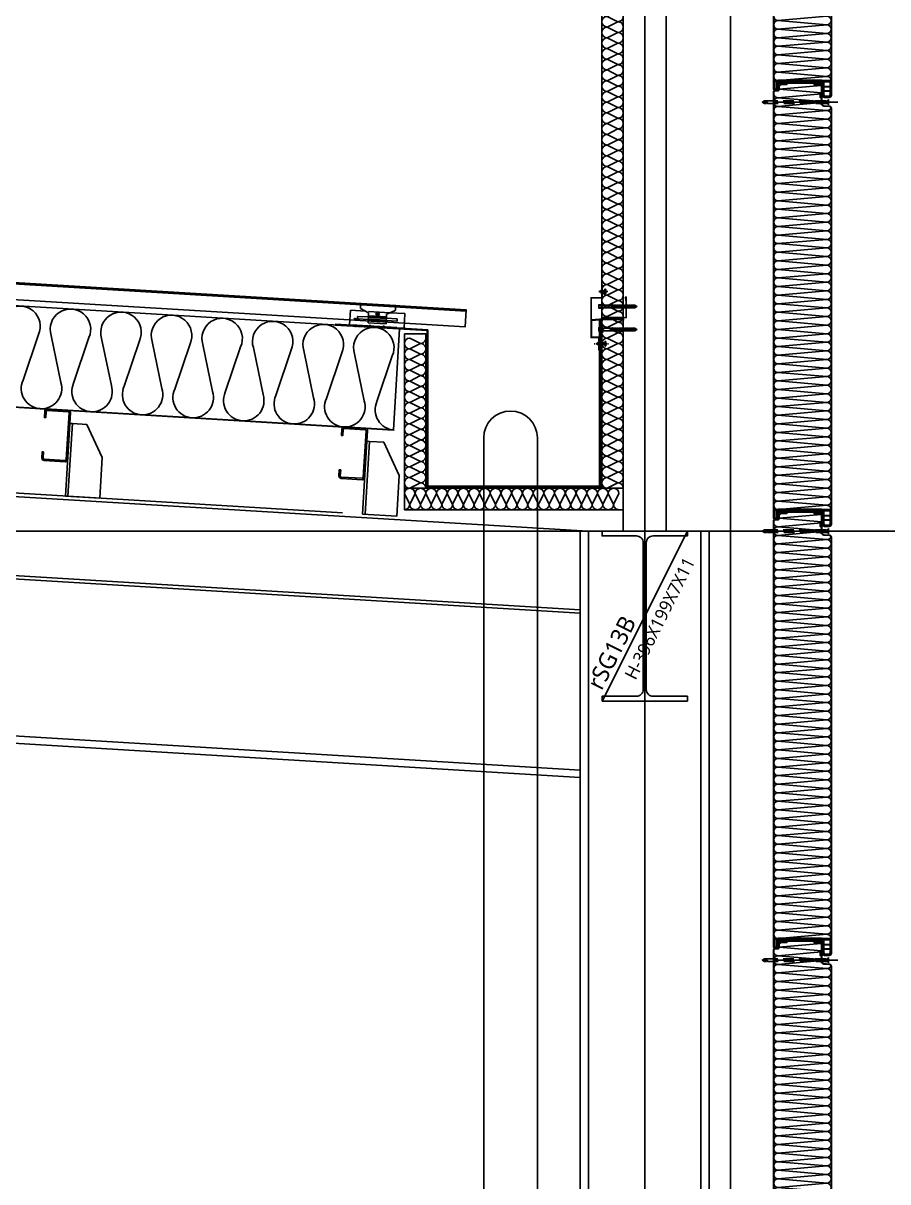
# Model space of a CAD drawing. Header units: millimetres. Extents: x 0 to 672800, y 0 to 118800.
# Drawn here: x 98052 to 100066, y 30927 to 33628 of the extents above; entities that cross this region are included whole.
import ezdxf
from ezdxf.enums import TextEntityAlignment as Align

# ---------------------------------------------------------------- set-up
doc = ezdxf.new("R2010")
doc.units = ezdxf.units.MM
doc.header["$LTSCALE"] = 200
doc.linetypes.add('CEN-GAUN', pattern=[32.2, 30, -1, 0.2, -1])
doc.linetypes.add('HIDDEN', pattern=[0.375, 0.25, -0.125])
doc.layers.get('DEFPOINTS').update_dxf_attribs({"color": 137})
for name, color, linetype in [('0-S-col', 4, 'Continuous'), ('01외벽패널', 3, 'Continuous'), ('01하지철물', 253, 'Continuous'), ('09GIRDER', 2, 'Continuous'), ('161', 161, 'Continuous'), ('A-ELE-9', 9, 'Continuous'), ('A-STL4', 4, 'Continuous'), ('BOLT', 8, 'Continuous'), ('CEN', 1, 'CEN-GAUN'), ('CON', 2, 'Continuous'), ('ELE', 7, 'Continuous'), ('ELE-6', 6, 'Continuous'), ('ELE-8', 8, 'Continuous'), ('HAT', 8, 'Continuous'), ('HAT-INS', 252, 'Continuous'), ('HAT-INS1', 252, 'Continuous'), ('Insul', 252, 'Continuous'), ('PANEL', 6, 'Continuous'), ('S-253', 252, 'Continuous'), ('STEEL-E', 6, 'Continuous'), ('SYP_BOLT', 9, 'Continuous'), ('SYP_FLASHING', 5, 'Continuous'), ('SYP_INSUL', 252, 'Continuous'), ('SYP_RIVET', 11, 'Continuous'), ('SYP_WINDOW', 4, 'Continuous'), ('WALL', 2, 'Continuous'), ('XR-SECTION$0$AA-WAXS-FRPR', 251, 'Continuous')]:
    doc.layers.add(name, color=color, linetype=linetype)
doc.styles.add('스타일1', font='malgun.ttf')

# ---------------------------------------------------------------- blocks, each defined once
blk = doc.blocks.new('DRAIN')
at = {"layer": 'ELE', "elevation": 0}
blk.add_lwpolyline([(1075, 300), (1075, 6517.5, 1), (950, 6517.5), (950, 300)], format="xyb", dxfattribs=at)
blk = doc.blocks.new('SCW-1')
at = {"layer": 'BOLT', "color": 8, "linetype": 'HIDDEN', "ltscale": 0.5}
for p, q in [((150, 3), (150, 9)), ((154.1, 12), (151.1, 9)), ((151.1, 9), (151.1, 3)), ((151.1, 3), (154.1, 0)), ((153.1, 5.4), (153.1, 6.6)), ((153.1, 6.6), (154.5, 6.6)), ((154.5, 5.4), (153.1, 5.4)), ((154.5, 12), (154.1, 12)), ((154.1, 0), (154.5, 0)), ((154.5, 6.6), (154.5, 12)), ((154.5, 0), (154.5, 5.4))]:
    blk.add_line(p, q, dxfattribs=at)
for points in [[(0, 6), (9, 7), (11, 9), (12, 7), (10, 3)], [(10, 3), (5, 3), (0, 6), (5, 9), (11, 9)], [(150, 3), (10, 3)], [(11, 9), (150, 9)]]:
    blk.add_lwpolyline(points, dxfattribs=at)
for centre, start, end in [((150.6, 9.2), 199.4712, 340.5288), ((150.6, 2.8), 19.4712, 160.5288)]:
    blk.add_arc(centre, 0.6, start, end, dxfattribs=at)
blk = doc.blocks.new('PANEL-135')
at = {"layer": '161'}
for p, q in [((150, 0), (0, 0)), ((150, -1000), (0, -1000))]:
    blk.add_line(p, q, dxfattribs=at)
at = {"layer": 'BOLT', "color": 8, "linetype": 'HIDDEN', "ltscale": 0.5}
for p, q in [((37.8, 20.4), (41.2, 17)), ((37.8, 19.3), (40.8, 16.3)), ((37.8, 8.7), (40.8, 11.7)), ((37.8, 7.6), (41.2, 11)), ((37.8, 6.4), (41.2, 3)), ((37.8, 5.3), (40.8, 2.3)), ((41.2, 17), (41.2, 11)), ((41.2, 3), (41.2, -3)), ((37.8, -5.3), (40.8, -2.3)), ((37.8, -6.1), (37.8, -6.1)), ((38.6, -5.6), (41.2, -3))]:
    blk.add_line(p, q, dxfattribs=at)
at = {"layer": 'HAT-INS1'}
for points in [[(37.8, 21.4), (137, 30)], [(137, 30.5), (39.6, 38.9)]]:
    blk.add_lwpolyline(points, dxfattribs=at)
for points in [[(147.4, 26.4, -0.625476), (139.5, 10.2), (37.8, 19.1)], [(37.8, 1.4), (139.5, 10.2, -1), (139.5, -9.8), (37.8, -0.9)], [(25.8, -19.8), (139.5, -9.8, -1), (139.5, -29.8), (25.8, -19.8), (25.8, -19.8, 1), (25.8, -39.8, 1)], [(16.1, -12.4, 0.338737), (25.8, -19.8)], [(25.8, -39.8), (139.5, -29.8, -1), (139.5, -49.8), (25.8, -39.8), (25.8, -39.8, 1), (25.8, -59.8, 1)], [(25.8, -59.8), (139.5, -49.8, -1), (139.5, -69.8), (25.8, -59.8), (25.8, -59.8, 1), (25.8, -79.8, 1)], [(25.8, -79.8), (139.5, -69.8, -1), (139.5, -89.8), (25.8, -79.8), (25.8, -79.8, 1), (25.8, -99.8, 1)], [(25.8, -99.8), (139.5, -89.8, -1), (139.5, -109.8), (25.8, -99.8), (25.8, -99.8, 1), (25.8, -119.8, 1)], [(25.8, -119.8), (139.5, -109.8, -1), (139.5, -129.8), (25.8, -119.8), (25.8, -119.8, 1), (25.8, -139.8, 1)], [(25.8, -139.8), (139.5, -129.8, -1), (139.5, -149.8), (25.8, -139.8), (25.8, -139.8, 1), (25.8, -159.8, 1)], [(25.8, -159.8), (139.5, -149.8, -1), (139.5, -169.8), (25.8, -159.8), (25.8, -159.8, 1), (25.8, -179.8, 1)], [(25.8, -179.8), (139.5, -169.8, -1), (139.5, -189.8), (25.8, -179.8), (25.8, -179.8, 1), (25.8, -199.8, 1)], [(25.8, -199.8), (139.5, -189.8, -1), (139.5, -209.8), (25.8, -199.8), (25.8, -199.8, 1), (25.8, -219.8, 1)], [(25.8, -219.8), (139.5, -209.8, -1), (139.5, -229.8), (25.8, -219.8), (25.8, -219.8, 1), (25.8, -239.8, 1)], [(25.8, -239.8), (139.5, -229.8, -1), (139.5, -249.8), (25.8, -239.8), (25.8, -239.8, 1), (25.8, -259.8, 1)], [(25.8, -259.8), (139.5, -249.8, -1), (139.5, -269.8), (25.8, -259.8), (25.8, -259.8, 1), (25.8, -279.8, 1)], [(25.8, -279.8), (139.5, -269.8, -1), (139.5, -289.8), (25.8, -279.8), (25.8, -279.8, 1), (25.8, -299.8, 1)], [(25.8, -299.8), (139.5, -289.8, -1), (139.5, -309.8), (25.8, -299.8), (25.8, -299.8, 1), (25.8, -319.8, 1)], [(25.8, -319.8), (139.5, -309.8, -1), (139.5, -329.8), (25.8, -319.8), (25.8, -319.8, 1), (25.8, -339.8, 1)], [(25.8, -339.8), (139.5, -329.8, -1), (139.5, -349.8), (25.8, -339.8), (25.8, -339.8, 1), (25.8, -359.8, 1)], [(25.8, -359.8), (139.5, -349.8, -1), (139.5, -369.8), (25.8, -359.8), (25.8, -359.8, 1), (25.8, -379.8, 1)], [(25.8, -379.8), (139.5, -369.8, -1), (139.5, -389.8), (25.8, -379.8), (25.8, -379.8, 1), (25.8, -399.8, 1)], [(25.8, -399.8), (139.5, -389.8, -1), (139.5, -409.8), (25.8, -399.8), (25.8, -399.8, 1), (25.8, -419.8, 1)], [(25.8, -419.8), (139.5, -409.8, -1), (139.5, -429.8), (25.8, -419.8), (25.8, -419.8, 1), (25.8, -439.8, 1)], [(25.8, -439.8), (139.5, -429.8, -1), (139.5, -449.8), (25.8, -439.8), (25.8, -439.8, 1), (25.8, -459.8, 1)], [(25.8, -459.8), (139.5, -449.8, -1), (139.5, -469.8), (25.8, -459.8), (25.8, -459.8, 1), (25.8, -479.8, 1)], [(25.8, -479.8), (139.5, -469.8, -1), (139.5, -489.8), (25.8, -479.8), (25.8, -479.8, 1), (25.8, -499.8, 1)], [(25.8, -499.8), (139.5, -489.8, -1), (139.5, -509.8), (25.8, -499.8), (25.8, -499.8, 1), (25.8, -519.8, 1)], [(25.8, -519.8), (139.5, -509.8, -1), (139.5, -529.8), (25.8, -519.8), (25.8, -519.8, 1), (25.8, -539.8, 1)], [(25.8, -539.8), (139.5, -529.8, -1), (139.5, -549.8), (25.8, -539.8), (25.8, -539.8, 1), (25.8, -559.8, 1)], [(25.8, -559.8), (139.5, -549.8, -1), (139.5, -569.8), (25.8, -559.8), (25.8, -559.8, 1), (25.8, -579.8, 1)], [(25.8, -579.8), (139.5, -569.8, -1), (139.5, -589.8), (25.8, -579.8), (25.8, -579.8, 1), (25.8, -599.8, 1)], [(25.8, -599.8), (139.5, -589.8, -1), (139.5, -609.8), (25.8, -599.8), (25.8, -599.8, 1), (25.8, -619.8, 1)], [(25.8, -619.8), (139.5, -609.8, -1), (139.5, -629.8), (25.8, -619.8), (25.8, -619.8, 1), (25.8, -639.8, 1)], [(25.8, -639.8), (139.5, -629.8, -1), (139.5, -649.8), (25.8, -639.8), (25.8, -639.8, 1), (25.8, -659.8, 1)], [(25.8, -659.8), (139.5, -649.8, -1), (139.5, -669.8), (25.8, -659.8), (25.8, -659.8, 1), (25.8, -679.8, 1)], [(25.8, -679.8), (139.5, -669.8, -1), (139.5, -689.8), (25.8, -679.8), (25.8, -679.8, 1), (25.8, -699.8, 1)], [(25.8, -699.8), (139.5, -689.8, -1), (139.5, -709.8), (25.8, -699.8), (25.8, -699.8, 1), (25.8, -719.8, 1)], [(25.8, -719.8), (139.5, -709.8, -1), (139.5, -729.8), (25.8, -719.8), (25.8, -719.8, 1), (25.8, -739.8, 1)], [(25.8, -739.8), (139.5, -729.8, -1), (139.5, -749.8), (25.8, -739.8), (25.8, -739.8, 1), (25.8, -759.8, 1)], [(25.8, -759.8), (139.5, -749.8, -1), (139.5, -769.8), (25.8, -759.8), (25.8, -759.8, 1), (25.8, -779.8, 1)], [(25.8, -779.8), (139.5, -769.8, -1), (139.5, -789.8), (25.8, -779.8), (25.8, -779.8, 1), (25.8, -799.8, 1)], [(25.8, -799.8), (139.5, -789.8, -1), (139.5, -809.8), (25.8, -799.8), (25.8, -799.8, 1), (25.8, -819.8, 1)], [(25.8, -819.8), (139.5, -809.8, -1), (139.5, -829.8), (25.8, -819.8), (25.8, -819.8, 1), (25.8, -839.8, 1)], [(25.8, -839.8), (139.5, -829.8, -1), (139.5, -849.8), (25.8, -839.8), (25.8, -839.8, 1), (25.8, -859.8, 1)], [(25.8, -859.8), (139.5, -849.8, -1), (139.5, -869.8), (25.8, -859.8), (25.8, -859.8, 1), (25.8, -879.8, 1)], [(25.8, -879.8), (139.5, -869.8, -1), (139.5, -889.8), (25.8, -879.8), (25.8, -879.8, 1), (25.8, -899.8, 1)], [(25.8, -899.8), (139.5, -889.8, -1), (139.5, -909.8), (25.8, -899.8), (25.8, -899.8, 1), (25.8, -919.8, 1)], [(25.8, -919.8), (139.5, -909.8, -1), (139.5, -929.8), (25.8, -919.8), (25.8, -919.8, 1), (25.8, -939.8, 1)], [(129.1, -948.8), (25.8, -939.8), (25.8, -939.8, 0.541794), (16.7, -953.8, 0.541794)], [(25.8, -939.8), (139.5, -929.8, -1), (139.5, -949.8), (138.9, -949.7)]]:
    blk.add_lwpolyline(points, format="xyb", dxfattribs=at)
at = {"layer": 'Insul', "color": 251}
for p, q in [((18.3, -964.5), (18.3, -973.7)), ((32.3, -964.5), (18.3, -964.5)), ((32.3, -964.5), (32.3, -973.7)), ((32.3, -973.7), (18.3, -973.7)), ((18.3, -974.7), (18.3, -983)), ((32.3, -974.7), (18.3, -974.7)), ((29, -986.4), (21.7, -986.4)), ((32.3, -974.7), (32.3, -983))]:
    blk.add_line(p, q, dxfattribs=at)
for points in [[(135.1, 38.5), (136, 38.5, 0.414214), (136.3, 38.8), (136.3, 39), (136.3, 39.5, 0.414214), (133.3, 42.5), (128.3, 43.2), (120.8, 43.2, -0.414214), (120.3, 43.7), (120.3, 44, -0.414214), (120.8, 44.5), (133.9, 44.5), (135.5, 44.1, 0.487928), (135.9, 44.4), (135.9, 44.5, 0.414214), (133.9, 46.5), (82.3, 46.5), (40.6, 46.5, 0.414214), (38.6, 44.5), (38.6, 44.4, 0.487928), (39, 44.1), (40.6, 44.5), (53.7, 44.5, -0.414214), (54.2, 44), (54.2, 43.7, -0.414214), (53.7, 43.2), (46.1, 43.2), (41.1, 42.5, 0.414214), (38.1, 39.5), (38.1, 39), (38.1, 38.8, 0.414214), (38.4, 38.5), (39.3, 38.5, 0.414214), (39.6, 38.8), (39.6, 39, -0.414214), (41.1, 40.5), (46.1, 41.2), (54.7, 41.2, 0.414214), (56.2, 42.7), (56.2, 44, -0.414214), (56.7, 44.5), (82.3, 44.5), (117.8, 44.5, -0.414214), (118.3, 44), (118.3, 42.7, 0.414214), (119.8, 41.2), (128.3, 41.2), (133.3, 40.5, -0.414214), (134.8, 39), (134.8, 38.8, 0.414214)], [(135.1, 38.5), (136, 38.5, 0.414214), (136.3, 38.8), (136.3, 39), (136.3, 39.5, 0.414214), (133.3, 42.5), (128.3, 43.2), (120.8, 43.2, -0.414214), (120.3, 43.7), (120.3, 44, -0.414214), (120.8, 44.5), (133.9, 44.5), (135.5, 44.1, 0.487928), (135.9, 44.4), (135.9, 44.5, 0.414214), (133.9, 46.5), (82.3, 46.5), (40.6, 46.5, 0.414214), (38.6, 44.5), (38.6, 44.4, 0.487928), (39, 44.1), (40.6, 44.5), (53.7, 44.5, -0.414214), (54.2, 44), (54.2, 43.7, -0.414214), (53.7, 43.2), (46.1, 43.2), (41.1, 42.5, 0.414214), (38.1, 39.5), (38.1, 39), (38.1, 38.8, 0.414214), (38.4, 38.5), (39.3, 38.5, 0.414214), (39.6, 38.8), (39.6, 39, -0.414214), (41.1, 40.5), (46.1, 41.2), (54.7, 41.2, 0.414214), (56.2, 42.7), (56.2, 44, -0.414214), (56.7, 44.5), (82.3, 44.5), (117.8, 44.5, -0.414214), (118.3, 44), (118.3, 42.7, 0.414214), (119.8, 41.2), (128.3, 41.2), (133.3, 40.5, -0.414214), (134.8, 39), (134.8, 38.8, 0.414214)], [(148.7, -968.9, -0.414214), (146.2, -971.4), (142.9, -971.4, -0.414214), (140.4, -968.9), (140.4, -953.8, 0.414214), (139.4, -952.8), (136.9, -952.8), (136.9, -951.8), (39, -951.8), (39, -952.8), (35.1, -952.8, 0.414214), (34.1, -953.8), (34.1, -983, -0.414191), (29.1, -988), (21.7, -988, -0.414236), (16.7, -983), (16.7, -949.8), (37, -949.8), (37, -948.8), (138.9, -948.8), (138.9, -949.8), (148.7, -949.8)], [(148.7, -968.9, -0.414214), (146.2, -971.4), (142.9, -971.4, -0.414214), (140.4, -968.9), (140.4, -953.8, 0.414214), (139.4, -952.8), (136.9, -952.8), (136.9, -951.8), (39, -951.8), (39, -952.8), (35.1, -952.8, 0.414214), (34.1, -953.8), (34.1, -983, -0.414191), (29.1, -988), (21.7, -988, -0.414236), (16.7, -983), (16.7, -949.8), (37, -949.8), (37, -948.8), (138.9, -948.8), (138.9, -949.8), (148.7, -949.8)], [(142, -951.4), (147, -951.4), (147, -968.9, -0.414214), (146.2, -969.7), (142.9, -969.7, -0.414214), (142, -968.9)]]:
    blk.add_lwpolyline(points, format="xyb", close=True, dxfattribs=at)
blk.add_lwpolyline([(32.3, -952.5), (32.3, -963.5), (18.3, -963.5), (18.3, -952.5)], close=True, dxfattribs=at)
for centre, start, end in [((21.7, -983), 180, 270.0043), ((29, -983), 270.0043, 0)]:
    blk.add_arc(centre, 3.35, start, end, dxfattribs=at)
at = {"layer": 'PANEL', "ltscale": 3}
for points in [[(44, 43.3), (44, 44.1), (39, 44.1, 0.414214), (37, 42.1), (37, -3.7, -0.39552), (32.8, -8.2), (19.7, -9.1, 0.39896), (15, -14.1), (15, -444.5), (15, -983.8, 0.414242), (20, -988.8), (31.5, -988.8, 0.414191), (35, -985.3), (35, -953.3), (42, -953.3), (42, -952.5), (34.2, -952.5), (34.2, -985.3, -0.414191), (31.5, -988), (20, -988, -0.414242), (15.8, -983.8), (15.8, -444.5), (15.8, -14.1, -0.399273), (19.8, -9.9), (32.8, -9, 0.39552), (37.8, -3.7), (37.8, 42.1, -0.414214), (39, 43.3), (44, 43.3)], [(130.5, 44.1), (130.5, 44.1), (130.5, 43.6), (135.5, 43.6, -0.414214), (137, 42.1), (137, 28.4, 0.414214), (139, 26.4), (148, 26.4, -0.414214), (149.5, 24.9), (149.5, -391.9), (149.5, -969.9, -0.414214), (148, -971.4), (141, -971.4, -0.414214), (139.5, -969.9), (139.5, -952.8), (137, -952.8), (137, -953.3), (139, -953.3), (139, -969.9, 0.414214), (141, -971.9), (148, -971.9, 0.414214), (150, -969.9), (150, -391.9), (150, 24.9, 0.414214), (148, 26.9), (139, 26.9, -0.414214), (137.5, 28.4), (137.5, 42.1, 0.414214), (135.5, 44.1), (130.5, 44.1)]]:
    blk.add_lwpolyline(points, format="xyb", dxfattribs=at)
at = {"layer": 'SYP_INSUL'}
for points in [[(37.8, 41.4), (38.9, 41.5)], [(38.1, 39), (37.8, 39.1)], [(56.2, 43.2), (70.1, 44.5)]]:
    blk.add_lwpolyline(points, dxfattribs=at)
at = {"layer": 'WALL', "color": 3}
blk.add_line((44, 43.3), (44, 43.3), dxfattribs=at)
at = {"xscale": -1}
blk.add_blockref('SCW-1', (176.2, -6), dxfattribs=at)
blk = doc.blocks.new('SY_Rivet-1')
at = {"layer": 'SYP_RIVET'}
for p, q in [((429222.5, 1015354.2), (429223, 1015352.3)), ((429223.6, 1015341.4), (429222.6, 1015345.3)), ((429223.5, 1015350.4), (429226.8, 1015336.5)), ((429227.4, 1015342.3), (429226.5, 1015346.3)), ((429226.9, 1015335.9), (429227.4, 1015333.9))]:
    blk.add_line(p, q, dxfattribs=at)
blk.add_lwpolyline([(429223.6, 1015341.4, 0.243685), (429220.7, 1015339.2, 0.496046), (429221.8, 1015337.4, 0.240327), (429223.6, 1015338.1, -0.160412), (429226.1, 1015339.6, -0.154154), (429228.7, 1015339.3, 0.228762), (429230.5, 1015339.4, 0.497369), (429230.8, 1015341.5, 0.258254), (429227.4, 1015342.3)], format="xyb", dxfattribs=at)
blk.add_arc((429224.1, 1015348), 3.16, 29.4917, 177.3994, dxfattribs=at)
blk = doc.blocks.new('SY_Rivet-2')
at = {"layer": 'SYP_RIVET'}
for p, q in [((426002.7, 1012608.9), (426000.4, 1012608.9)), ((426029.6, 1012608.9), (426004.8, 1012608.9)), ((426010.1, 1012610.9), (426022.1, 1012610.9)), ((426010.1, 1012606.9), (426022.1, 1012606.9)), ((426033.6, 1012608.9), (426031.7, 1012608.9))]:
    blk.add_line(p, q, dxfattribs=at)
blk.add_lwpolyline([(426010.1, 1012606.9, -0.243685), (426008.6, 1012603.6, -0.496046), (426006.7, 1012604.3, -0.240327), (426006.9, 1012606.2, 0.160412), (426007.8, 1012608.9, 0.154154), (426006.9, 1012611.4, -0.228762), (426006.6, 1012613.2, -0.497369), (426008.5, 1012614, -0.258254), (426010.1, 1012610.9)], format="xyb", dxfattribs=at)
blk.add_arc((426023.6, 1012608.8), 3.16, 286.0461, 73.9539, dxfattribs=at)
blk = doc.blocks.new('zw$2466')
at = {"layer": 'BOLT'}
for p, q in [((3, 82.1), (0, 81)), ((5.5, 89.1), (5.5, 83.1)), ((10.5, 83.1), (10.5, 89.1)), ((13, 82.1), (16, 81)), ((16, 81), (0, 81)), ((0, 81), (0, 80)), ((16, 80), (0, 80)), ((11.8, 57.5), (4.5, 60)), ((5, 58.3), (4.5, 58)), ((11.8, 55.5), (4.5, 58)), ((4.5, 58), (5, 57.3)), ((5, 56.3), (4.5, 56)), ((11.8, 53.5), (4.5, 56)), ((4.5, 56), (5, 55.3)), ((5, 54.3), (4.5, 54)), ((11, 58.3), (5, 60.3)), ((5, 59.3), (5, 58.3)), ((11, 56.3), (5, 58.3)), ((11, 55.3), (5, 57.3)), ((5, 57.3), (5, 56.3)), ((11, 54.3), (5, 56.3)), ((11, 53.3), (5, 55.3)), ((5, 55.3), (5, 54.3)), ((11, 52.3), (5, 54.3)), ((11, 57.3), (11, 56.3)), ((11, 56.3), (11.8, 55.5)), ((11.8, 55.5), (11, 55.3)), ((11, 55.3), (11, 54.3)), ((11, 54.3), (11.8, 53.5)), ((16, 81), (16, 80)), ((11.8, 51.5), (4.5, 54)), ((4.5, 54), (5, 53.3)), ((5, 52.3), (4.5, 52)), ((11.8, 49.5), (4.5, 52)), ((4.5, 52), (5, 51.3)), ((5, 50.3), (4.5, 50)), ((11.8, 47.5), (4.5, 50)), ((4.5, 50), (5, 49.3)), ((5, 48.3), (4.5, 48)), ((11.8, 45.5), (4.5, 48)), ((4.5, 48), (5, 47.3)), ((5, 46.3), (4.5, 46)), ((11.8, 43.5), (4.5, 46)), ((4.5, 46), (5, 45.3)), ((5, 44.3), (4.5, 44)), ((11.8, 41.5), (4.5, 44)), ((4.5, 44), (5, 43.3)), ((5, 42.3), (4.5, 42)), ((11.8, 39.5), (4.5, 42)), ((4.5, 42), (5, 41.3)), ((5, 40.3), (4.5, 40)), ((11.8, 37.5), (4.5, 40)), ((4.5, 40), (5, 39.3)), ((5, 38.3), (4.5, 38)), ((11.8, 35.5), (4.5, 38)), ((4.5, 38), (5, 37.3)), ((5, 36.3), (4.5, 36)), ((4.5, 36), (5, 35.3)), ((11.8, 33.5), (4.5, 36)), ((5, 34.3), (4.5, 34)), ((4.5, 34), (5, 33.3)), ((11.8, 31.5), (4.5, 34)), ((5, 32.3), (4.5, 32)), ((4.5, 32), (5, 31.3)), ((11.8, 29.5), (4.5, 32)), ((5, 30.3), (4.5, 30)), ((11.8, 27.5), (4.5, 30)), ((4.5, 30), (5, 29.3)), ((5, 28.3), (4.5, 28)), ((11.8, 25.5), (4.5, 28)), ((4.5, 28), (5, 27.3)), ((11, 51.3), (5, 53.3)), ((5, 53.3), (5, 52.3)), ((11, 50.3), (5, 52.3)), ((11, 49.3), (5, 51.3)), ((5, 51.3), (5, 50.3)), ((11, 48.3), (5, 50.3)), ((11, 47.3), (5, 49.3)), ((5, 49.3), (5, 48.3)), ((11, 46.3), (5, 48.3)), ((5, 47.3), (5, 46.3)), ((11, 45.3), (5, 47.3)), ((11, 44.3), (5, 46.3)), ((11, 43.3), (5, 45.3)), ((5, 45.3), (5, 44.3)), ((11, 42.3), (5, 44.3)), ((11, 41.3), (5, 43.3)), ((5, 43.3), (5, 42.3)), ((11, 40.3), (5, 42.3)), ((11, 39.3), (5, 41.3)), ((5, 41.3), (5, 40.3)), ((11, 38.3), (5, 40.3)), ((11, 37.3), (5, 39.3)), ((5, 39.3), (5, 38.3)), ((11, 36.3), (5, 38.3)), ((5, 37.3), (5, 36.3)), ((11, 35.3), (5, 37.3)), ((11, 34.3), (5, 36.3)), ((5, 35.3), (5, 34.3)), ((11, 33.3), (5, 35.3)), ((11, 32.3), (5, 34.3)), ((5, 33.3), (5, 32.3)), ((11, 31.3), (5, 33.3)), ((11, 30.3), (5, 32.3)), ((5, 31.3), (5, 30.3)), ((11, 29.3), (5, 31.3)), ((11, 28.3), (5, 30.3)), ((11, 27.3), (5, 29.3)), ((5, 29.3), (5, 28.3)), ((11, 26.3), (5, 28.3)), ((11, 25.3), (5, 27.3)), ((5, 27.3), (5, 26.3)), ((11.8, 53.5), (11, 53.3)), ((11, 53.3), (11, 52.3)), ((11, 52.3), (11.8, 51.5)), ((11.8, 51.5), (11, 51.3)), ((11, 51.3), (11, 50.3)), ((11, 50.3), (11.8, 49.5)), ((11.8, 49.5), (11, 49.3)), ((11, 49.3), (11, 48.3)), ((11, 48.3), (11.8, 47.5)), ((11.8, 47.5), (11, 47.3)), ((11, 47.3), (11, 46.3)), ((11, 46.3), (11.8, 45.5)), ((11.8, 45.5), (11, 45.3)), ((11, 45.3), (11, 44.3)), ((11, 44.3), (11.8, 43.5)), ((11.8, 43.5), (11, 43.3)), ((11, 43.3), (11, 42.3)), ((11, 42.3), (11.8, 41.5)), ((11.8, 41.5), (11, 41.3)), ((11, 41.3), (11, 40.3)), ((11, 40.3), (11.8, 39.5)), ((11.8, 39.5), (11, 39.3)), ((11, 39.3), (11, 38.3)), ((11, 38.3), (11.8, 37.5)), ((11.8, 37.5), (11, 37.3)), ((11, 37.3), (11, 36.3)), ((11, 36.3), (11.8, 35.5)), ((11.8, 35.5), (11, 35.3)), ((11, 35.3), (11, 34.3)), ((11, 34.3), (11.8, 33.5)), ((11.8, 33.5), (11, 33.3)), ((11, 33.3), (11, 32.3)), ((11, 32.3), (11.8, 31.5)), ((11.8, 31.5), (11, 31.3)), ((11, 31.3), (11, 30.3)), ((11, 30.3), (11.8, 29.5)), ((11.8, 29.5), (11, 29.3)), ((11, 29.3), (11, 28.3)), ((11, 28.3), (11.8, 27.5)), ((11.8, 27.5), (11, 27.3)), ((11, 27.3), (11, 26.3)), ((5, 26.3), (4.5, 26)), ((11.8, 23.5), (4.5, 26)), ((4.5, 26), (5, 25.3)), ((5, 24.3), (4.5, 24)), ((11.8, 21.5), (4.5, 24)), ((4.5, 24), (5, 23.3)), ((5, 22.3), (4.5, 22)), ((4.5, 22), (5, 21.3)), ((11.8, 19.5), (4.5, 22)), ((5, 20.3), (4.5, 20)), ((11.8, 17.5), (4.5, 20)), ((4.5, 20), (5, 19.3)), ((5, 18.3), (4.5, 18)), ((11.8, 15.5), (4.5, 18)), ((4.5, 18), (5, 17.3)), ((5, 16.3), (4.5, 16)), ((11.8, 13.5), (4.5, 16)), ((4.5, 16), (5, 15.3)), ((5, 14.3), (4.5, 14)), ((11.8, 11.5), (4.5, 14)), ((4.5, 14), (5, 13.3)), ((11, 24.3), (5, 26.3)), ((11, 23.3), (5, 25.3)), ((5, 25.3), (5, 24.3)), ((11, 22.3), (5, 24.3)), ((5, 23.3), (5, 22.3)), ((11, 21.3), (5, 23.3)), ((11, 20.3), (5, 22.3)), ((11, 19.3), (5, 21.3)), ((5, 21.3), (5, 20.3)), ((11, 18.3), (5, 20.3)), ((11, 17.3), (5, 19.3)), ((5, 19.3), (5, 18.3)), ((11, 16.3), (5, 18.3)), ((11, 15.3), (5, 17.3)), ((5, 17.3), (5, 16.3)), ((11, 14.3), (5, 16.3)), ((11, 13.3), (5, 15.3)), ((5, 15.3), (5, 14.3)), ((11, 12.3), (5, 14.3)), ((5, 13.3), (5, 11)), ((11, 11.3), (5, 13.3)), ((11, 26.3), (11.8, 25.5)), ((11.8, 25.5), (11, 25.3)), ((11, 25.3), (11, 24.3)), ((11, 24.3), (11.8, 23.5)), ((11.8, 23.5), (11, 23.3)), ((11, 23.3), (11, 22.3)), ((11, 22.3), (11.8, 21.5)), ((11.8, 21.5), (11, 21.3)), ((11, 21.3), (11, 20.3)), ((11, 20.3), (11.8, 19.5)), ((11.8, 19.5), (11, 19.3)), ((11, 19.3), (11, 18.3)), ((11, 18.3), (11.8, 17.5)), ((11.8, 17.5), (11, 17.3)), ((11, 17.3), (11, 16.3)), ((11, 16.3), (11.8, 15.5)), ((11.8, 15.5), (11, 15.3)), ((11, 15.3), (11, 14.3)), ((11, 14.3), (11.8, 13.5)), ((11.8, 13.5), (11, 13.3)), ((11, 13.3), (11, 12.3)), ((11, 12.3), (11.8, 11.5)), ((11.8, 11.5), (11, 11.3)), ((11, 11.3), (11, 10))]:
    blk.add_line(p, q, dxfattribs=at)
blk.add_lwpolyline([(13, 83.1), (13, 82.1), (3, 82.1), (3, 83.1)], close=True, dxfattribs=at)
for points in [[(12, 83.1), (12, 89.1), (4, 89.1), (4, 83.1)], [(11, 80), (11, 58.3), (11.8, 57.5), (11, 57.3), (5, 59.3), (4.5, 60), (5, 60.3), (5, 80)], [(8, 0), (7, 9), (5, 11), (7, 12), (11, 10)], [(11, 10), (11, 5), (8, 0), (5, 5), (5, 11)]]:
    blk.add_lwpolyline(points, dxfattribs=at)
at = {"layer": 'BOLT', "color": 0}
blk.add_solid([(16, 81), (0, 81), (16, 80), (0, 80)], dxfattribs=at)
blk = doc.blocks.new('SG-rSG13B')
at = {"layer": '09GIRDER'}
blk.add_lwpolyline([(-99.5, -396), (-99.5, -385), (-19.5, -385, 0.414214), (-3.5, -369), (-3.5, -27, 0.414214), (-19.5, -11), (-99.5, -11), (-99.5, 0), (99.5, 0), (99.5, -11), (19.5, -11, 0.414214), (3.5, -27), (3.5, -369, 0.414214), (19.5, -385), (99.5, -385), (99.5, -396)], format="xyb", close=True, dxfattribs=at)
at = {"layer": 'DEFPOINTS'}
blk.add_line((-99.5, -396), (99.5, 0), dxfattribs=at)
at = {"layer": 'DEFPOINTS', "style": '스타일1'}
for s, height, p in [('H-396X199X7X11', 30, (35.1, -203.1)), ('rSG13B', 40, (-77.4, -283.2, 0))]:
    blk.add_text(s, height=height, rotation=63.3193, dxfattribs=at).set_placement(p, align=Align.MIDDLE_CENTER)
blk = doc.blocks.new('RSBS')
at = {"layer": 'SYP_WINDOW', "color": 250}
for p, q in [((0, 0), (3, 3)), ((1, 0), (4, 3)), ((2, 0), (4.9, 3)), ((3, 0), (5.9, 3)), ((3.9, 0), (6.9, 3)), ((4.9, 0), (7.9, 3)), ((5.9, 0), (8.9, 3)), ((6.9, 0), (9.9, 3)), ((7.9, 0), (10.8, 3)), ((8.9, 0), (11.8, 3)), ((9.8, 0), (12.8, 3))]:
    blk.add_line(p, q, dxfattribs=at)
blk = doc.blocks.new('PURLIN-120x60')
at = {"layer": 'A-ELE-9', "linetype": 'ByBlock'}
for p, q in [((-40, 170), (-80, 95)), ((-6, 170), (-40, 170)), ((-6, 170), (-6, 0)), ((0, 170), (0, 0)), ((-80, 95), (-80, 0)), ((0, 0), (-80, 0))]:
    blk.add_line(p, q, dxfattribs=at)
at = {"layer": 'A-ELE-9'}
blk.add_line((0, 170), (-6, 170), dxfattribs=at)
at = {"layer": 'A-STL4'}
blk.add_lwpolyline([(56.8, 100), (60, 100), (60, 85.4, -0.414214), (54.6, 80), (5.5, 80, -0.414214), (0, 85.4), (0, 194.6, -0.414214), (5.5, 200), (54.6, 200, -0.414214), (60, 194.6), (60, 180), (56.8, 180), (56.8, 194.3, 0.414214), (54.3, 196.8), (5.8, 196.8, 0.414214), (3.2, 194.3), (3.2, 85.7, 0.414214), (5.8, 83.2), (54.3, 83.2, 0.414214), (56.8, 85.7)], format="xyb", close=True, dxfattribs=at)
blk = doc.blocks.new('stud-12')
at = {"layer": 'ELE-8'}
for p, q in [((29753.7, 200), (14794.6, 200)), ((29647, 0), (14806.7, 0))]:
    blk.add_line(p, q, dxfattribs=at)
at = {"rotation": 359.9999999996471}
for p, xscale in [((29000, 0), -0.9999999999999999), ((29693.3, 0), -1)]:
    blk.add_blockref('PURLIN-120x60', p, dxfattribs=dict(at, xscale=xscale))
blk = doc.blocks.new('클립-2')
at = {"layer": 'SYP_BOLT', "color": 251}
for p, q in [((-41, 52.2), (41, 52.2)), ((-41, 52.2), (-41, 42.1)), ((-39.2, 39.4), (-22.8, 32)), ((-21, 29.3), (-21, 8.2)), ((21, 29.3), (21, 8.2)), ((22.8, 32), (39.2, 39.4)), ((41, 52.2), (41, 42.1)), ((-34.5, 0), (-34.5, 1.2)), ((-28.5, 0), (-28.5, 1.2)), ((21, 8.2), (-21, 8.2)), ((-3.5, 8.2), (-3.5, 8.2)), ((-3.5, 0), (-3.5, 1.2)), ((-0.5, 8.2), (-0.5, 8.2)), ((2.5, 8.2), (2.5, 8.2)), ((2.5, 0), (2.5, 1.2)), ((28.5, 0), (28.5, 1.2)), ((34.5, 0), (34.5, 1.2))]:
    blk.add_line(p, q, dxfattribs=at)
for points in [[(-28.6, 34.6), (-63.5, 34.6), (-63.5, 0.6), (-47, 0.6)], [(47, 0.6), (63.5, 0.6), (63.5, 34.6), (28.6, 34.6)], [(-21, 20.6), (21, 20.6)], [(21, 16.6), (-21, 16.6)]]:
    blk.add_lwpolyline(points, dxfattribs=at)
at = {"layer": 'SYP_BOLT', "color": 251, "linetype": 'HIDDEN'}
for points in [[(-28.6, 34.6), (28.6, 34.6)], [(-21, 24.6), (21, 24.6)], [(21, 21.6), (-21, 21.6)], [(21, 15.6), (-21, 15.6)], [(21, 12.6), (-21, 12.6)]]:
    blk.add_lwpolyline(points, dxfattribs=at)
at = {"layer": 'SYP_BOLT', "color": 251}
blk.add_lwpolyline([(-47, 1.2), (47, 1.2), (47, 0), (-47, 0)], close=True, dxfattribs=at)
for points in [[(-21, 15.6), (-45.5, 15.6, -0.414214), (-46.5, 16.6), (-46.5, 20.6, -0.414214), (-45.5, 21.6), (-21, 21.6)], [(-18, 1.2), (-18, 1.2, -0.414214), (-17, 2.2), (-15, 2.2, -0.414214), (-14, 1.2), (-14, 1.2)], [(14, 1.2), (14, 1.2, -0.414214), (15, 2.2), (17, 2.2, -0.414214), (18, 1.2), (18, 1.2)], [(21, 21.6), (45.5, 21.6, -0.414214), (46.5, 20.6), (46.5, 16.6, -0.414214), (45.5, 15.6), (21, 15.6)]]:
    blk.add_lwpolyline(points, format="xyb", dxfattribs=at)
for radius in [4, 2]:
    blk.add_circle((0, 29.1), radius, dxfattribs=at)
for centre, start, end in [((-38, 42.1), 180, 245.7723), ((-24, 29.3), 0, 65.7723), ((24, 29.3), 114.2277, 180), ((38, 42.1), 294.2277, 0)]:
    blk.add_arc(centre, 3, start, end, dxfattribs=at)
blk = doc.blocks.new('*U280')
at = {"layer": 'HAT-INS'}
for points in [[(0, 0, 0.414214), (0.25, 0.25), (0, 0.75, -1), (0.5, 0.75), (0.25, 0.25, 0.414214), (0.5, 0)], [(0.5, 0, 0.414214), (0.75, 0.25), (0.5, 0.75, -1), (1, 0.75), (0.75, 0.25, 0.414214), (1, 0)], [(1, 0, 0.414214), (1.25, 0.25), (1, 0.75, -1), (1.5, 0.75), (1.25, 0.25, 0.414214), (1.5, 0)], [(1.5, 0, 0.414214), (1.75, 0.25), (1.5, 0.75, -1), (2, 0.75), (1.75, 0.25, 0.414214), (2, 0)], [(2, 0, 0.414214), (2.25, 0.25), (2, 0.75, -1), (2.5, 0.75), (2.25, 0.25, 0.414214), (2.5, 0)], [(2.5, 0, 0.414214), (2.75, 0.25), (2.5, 0.75, -1), (3, 0.75), (2.75, 0.25, 0.414214), (3, 0)], [(3, 0, 0.414214), (3.25, 0.25), (3, 0.75, -1), (3.5, 0.75), (3.25, 0.25, 0.414214), (3.5, 0)], [(3.5, 0, 0.414214), (3.75, 0.25), (3.5, 0.75, -1), (4, 0.75), (3.75, 0.25, 0.414214), (4, 0)], [(4, 0, 0.414214), (4.25, 0.25), (4, 0.75, -1), (4.5, 0.75), (4.25, 0.25, 0.414214), (4.5, 0)], [(4.5, 0, 0.414214), (4.75, 0.25), (4.5, 0.75, -1), (5, 0.75), (4.75, 0.25, 0.414214), (5, 0)], [(5, 0, 0.414214), (5.25, 0.25), (5, 0.75, -1), (5.5, 0.75), (5.25, 0.25, 0.414214), (5.5, 0)], [(5.5, 0, 0.414214), (5.75, 0.25), (5.5, 0.75, -1), (6, 0.75), (5.75, 0.25, 0.414214), (6, 0)], [(6, 0, 0.414214), (6.25, 0.25), (6, 0.75, -1), (6.5, 0.75), (6.25, 0.25, 0.414214), (6.5, 0)], [(6.5, 0, 0.414214), (6.75, 0.25), (6.5, 0.75, -1), (7, 0.75), (6.75, 0.25, 0.414214), (7, 0)]]:
    blk.add_lwpolyline(points, format="xyb", dxfattribs=at)
blk = doc.blocks.new('*U445')
at = {"layer": 'HAT-INS'}
for points in [[(0, 0, 0.414214), (0.25, 0.25), (0, 0.75, -1), (0.5, 0.75), (0.25, 0.25, 0.414214), (0.5, 0)], [(0.5, 0, 0.414214), (0.75, 0.25), (0.5, 0.75, -1), (1, 0.75), (0.75, 0.25, 0.414214), (1, 0)], [(1, 0, 0.414214), (1.25, 0.25), (1, 0.75, -1), (1.5, 0.75), (1.25, 0.25, 0.414214), (1.5, 0)], [(1.5, 0, 0.414214), (1.75, 0.25), (1.5, 0.75, -1), (2, 0.75), (1.75, 0.25, 0.414214), (2, 0)], [(2, 0, 0.414214), (2.25, 0.25), (2, 0.75, -1), (2.5, 0.75), (2.25, 0.25, 0.414214), (2.5, 0)], [(2.5, 0, 0.414214), (2.75, 0.25), (2.5, 0.75, -1), (3, 0.75), (2.75, 0.25, 0.414214), (3, 0)], [(3, 0, 0.414214), (3.25, 0.25), (3, 0.75, -1), (3.5, 0.75), (3.25, 0.25, 0.414214), (3.5, 0)], [(3.5, 0, 0.414214), (3.75, 0.25), (3.5, 0.75, -1), (4, 0.75), (3.75, 0.25, 0.414214), (4, 0)], [(4, 0, 0.414214), (4.25, 0.25), (4, 0.75, -1), (4.5, 0.75), (4.25, 0.25, 0.414214), (4.5, 0)], [(4.5, 0, 0.414214), (4.75, 0.25), (4.5, 0.75, -1), (5, 0.75), (4.75, 0.25, 0.414214), (5, 0)], [(5, 0, 0.414214), (5.25, 0.25), (5, 0.75, -1), (5.5, 0.75), (5.25, 0.25, 0.414214), (5.5, 0)], [(5.5, 0, 0.414214), (5.75, 0.25), (5.5, 0.75, -1), (6, 0.75), (5.75, 0.25, 0.414214), (6, 0)], [(6, 0, 0.414214), (6.25, 0.25), (6, 0.75, -1), (6.5, 0.75), (6.25, 0.25, 0.414214), (6.5, 0)], [(6.5, 0, 0.414214), (6.75, 0.25), (6.5, 0.75, -1), (7, 0.75), (6.75, 0.25, 0.414214), (7, 0)], [(7, 0, 0.414214), (7.25, 0.25), (7, 0.75, -1), (7.5, 0.75), (7.25, 0.25, 0.414214), (7.5, 0)], [(7.5, 0, 0.414214), (7.75, 0.25), (7.5, 0.75, -1), (8, 0.75), (7.75, 0.25, 0.414214), (8, 0)], [(8, 0, 0.414214), (8.25, 0.25), (8, 0.75, -1), (8.5, 0.75), (8.25, 0.25, 0.414214), (8.5, 0)], [(8.5, 0, 0.414214), (8.75, 0.25), (8.5, 0.75, -1), (9, 0.75), (8.75, 0.25, 0.414214), (9, 0)], [(9, 0, 0.414214), (9.25, 0.25), (9, 0.75, -1), (9.5, 0.75), (9.25, 0.25, 0.414214), (9.5, 0)], [(9.5, 0, 0.414214), (9.75, 0.25), (9.5, 0.75, -1), (10, 0.75), (9.75, 0.25, 0.414214), (10, 0)], [(10, 0, 0.414214), (10.25, 0.25), (10, 0.75, -1), (10.5, 0.75), (10.25, 0.25, 0.414214), (10.5, 0)], [(10.5, 0, 0.414214), (10.75, 0.25), (10.5, 0.75, -1), (11, 0.75), (10.75, 0.25, 0.414214), (11, 0)], [(11, 0, 0.414214), (11.25, 0.25), (11, 0.75, -1), (11.5, 0.75), (11.25, 0.25, 0.414214), (11.5, 0)], [(11.5, 0, 0.414214), (11.75, 0.25), (11.5, 0.75, -1), (12, 0.75), (11.75, 0.25, 0.414214), (12, 0)], [(12, 0, 0.414214), (12.25, 0.25), (12, 0.75, -1), (12.5, 0.75), (12.25, 0.25, 0.414214), (12.5, 0)], [(12.5, 0, 0.414214), (12.75, 0.25), (12.5, 0.75, -1), (13, 0.75), (12.75, 0.25, 0.414214), (13, 0)], [(13, 0, 0.414214), (13.25, 0.25), (13, 0.75, -1), (13.5, 0.75), (13.25, 0.25, 0.414214), (13.5, 0)], [(13.5, 0, 0.414214), (13.75, 0.25), (13.5, 0.75, -1), (14, 0.75), (13.75, 0.25, 0.414214), (14, 0)], [(14, 0, 0.414214), (14.25, 0.25), (14, 0.75, -1), (14.5, 0.75), (14.25, 0.25, 0.414214), (14.5, 0)], [(14.5, 0, 0.414214), (14.75, 0.25), (14.5, 0.75, -1), (15, 0.75), (14.75, 0.25, 0.414214), (15, 0)], [(15, 0, 0.414214), (15.25, 0.25), (15, 0.75, -1), (15.5, 0.75), (15.25, 0.25, 0.414214), (15.5, 0)], [(15.5, 0, 0.414214), (15.75, 0.25), (15.5, 0.75, -1), (16, 0.75), (15.75, 0.25, 0.414214), (16, 0)], [(16, 0, 0.414214), (16.25, 0.25), (16, 0.75, -1), (16.5, 0.75), (16.25, 0.25, 0.414214), (16.5, 0)], [(16.5, 0, 0.414214), (16.75, 0.25), (16.5, 0.75, -1), (17, 0.75), (16.75, 0.25, 0.414214), (17, 0)], [(17, 0, 0.414214), (17.25, 0.25), (17, 0.75, -1), (17.5, 0.75), (17.25, 0.25, 0.414214), (17.5, 0)], [(17.5, 0, 0.414214), (17.75, 0.25), (17.5, 0.75, -1), (18, 0.75), (17.75, 0.25, 0.414214), (18, 0)], [(18, 0, 0.414214), (18.25, 0.25), (18, 0.75, -1), (18.5, 0.75), (18.25, 0.25, 0.414214), (18.5, 0)], [(18.5, 0, 0.414214), (18.75, 0.25), (18.5, 0.75, -1), (19, 0.75), (18.75, 0.25, 0.414214), (19, 0)], [(19, 0, 0.414214), (19.25, 0.25), (19, 0.75, -1), (19.5, 0.75), (19.25, 0.25, 0.414214), (19.5, 0)], [(19.5, 0, 0.414214), (19.75, 0.25), (19.5, 0.75, -1), (20, 0.75), (19.75, 0.25, 0.414214), (20, 0)], [(20, 0, 0.414214), (20.25, 0.25), (20, 0.75, -1), (20.5, 0.75), (20.25, 0.25, 0.414214), (20.5, 0)], [(20.5, 0, 0.414214), (20.75, 0.25), (20.5, 0.75, -1), (21, 0.75), (20.75, 0.25, 0.414214), (21, 0)], [(21, 0, 0.414214), (21.25, 0.25), (21, 0.75, -1), (21.5, 0.75), (21.25, 0.25, 0.414214), (21.5, 0)], [(21.5, 0, 0.414214), (21.75, 0.25), (21.5, 0.75, -1), (22, 0.75), (21.75, 0.25, 0.414214), (22, 0)], [(22, 0, 0.414214), (22.25, 0.25), (22, 0.75, -1), (22.5, 0.75), (22.25, 0.25, 0.414214), (22.5, 0)], [(22.5, 0, 0.414214), (22.75, 0.25), (22.5, 0.75, -1), (23, 0.75), (22.75, 0.25, 0.414214), (23, 0)], [(23, 0, 0.414214), (23.25, 0.25), (23, 0.75, -1), (23.5, 0.75), (23.25, 0.25, 0.414214), (23.5, 0)], [(23.5, 0, 0.414214), (23.75, 0.25), (23.5, 0.75, -1), (24, 0.75), (23.75, 0.25, 0.414214), (24, 0)], [(24, 0, 0.414214), (24.25, 0.25), (24, 0.75, -1), (24.5, 0.75), (24.25, 0.25, 0.414214), (24.5, 0)], [(24.5, 0, 0.414214), (24.75, 0.25), (24.5, 0.75, -1), (25, 0.75), (24.75, 0.25, 0.414214), (25, 0)], [(25, 0, 0.414214), (25.25, 0.25), (25, 0.75, -1), (25.5, 0.75), (25.25, 0.25, 0.414214), (25.5, 0)], [(25.5, 0, 0.414214), (25.75, 0.25), (25.5, 0.75, -1), (26, 0.75), (25.75, 0.25, 0.414214), (26, 0)], [(26, 0, 0.414214), (26.25, 0.25), (26, 0.75, -1), (26.5, 0.75), (26.25, 0.25, 0.414214), (26.5, 0)], [(26.5, 0, 0.414214), (26.75, 0.25), (26.5, 0.75, -1), (27, 0.75), (26.75, 0.25, 0.414214), (27, 0)], [(27, 0, 0.414214), (27.25, 0.25), (27, 0.75, -1), (27.5, 0.75), (27.25, 0.25, 0.414214), (27.5, 0)], [(27.5, 0, 0.414214), (27.75, 0.25), (27.5, 0.75, -1), (28, 0.75), (27.75, 0.25, 0.414214), (28, 0)], [(28, 0, 0.414214), (28.25, 0.25), (28, 0.75, -1), (28.5, 0.75), (28.25, 0.25, 0.414214), (28.5, 0)], [(28.5, 0, 0.414214), (28.75, 0.25), (28.5, 0.75, -1), (29, 0.75), (28.75, 0.25, 0.414214), (29, 0)], [(29, 0, 0.414214), (29.25, 0.25), (29, 0.75, -1), (29.5, 0.75), (29.25, 0.25, 0.414214), (29.5, 0)], [(29.5, 0, 0.414214), (29.75, 0.25), (29.5, 0.75, -1), (30, 0.75), (29.75, 0.25, 0.414214), (30, 0)], [(30, 0, 0.414214), (30.25, 0.25), (30, 0.75, -1), (30.5, 0.75), (30.25, 0.25, 0.414214), (30.5, 0)], [(30.5, 0, 0.414214), (30.75, 0.25), (30.5, 0.75, -1), (31, 0.75), (30.75, 0.25, 0.414214), (31, 0)], [(31, 0, 0.414214), (31.25, 0.25), (31, 0.75, -1), (31.5, 0.75), (31.25, 0.25, 0.414214), (31.5, 0)], [(31.5, 0, 0.414214), (31.75, 0.25), (31.5, 0.75, -1), (32, 0.75), (31.75, 0.25, 0.414214), (32, 0)], [(32, 0, 0.414214), (32.25, 0.25), (32, 0.75, -1), (32.5, 0.75), (32.25, 0.25, 0.414214), (32.5, 0)], [(32.5, 0, 0.414214), (32.75, 0.25), (32.5, 0.75, -1), (33, 0.75), (32.75, 0.25, 0.414214), (33, 0)], [(33, 0, 0.414214), (33.25, 0.25), (33, 0.75, -1), (33.5, 0.75), (33.25, 0.25, 0.414214), (33.5, 0)], [(33.5, 0, 0.414214), (33.75, 0.25), (33.5, 0.75, -1), (34, 0.75), (33.75, 0.25, 0.414214), (34, 0)], [(34, 0, 0.414214), (34.25, 0.25), (34, 0.75, -1), (34.5, 0.75), (34.25, 0.25, 0.414214), (34.5, 0)], [(34.5, 0, 0.414214), (34.75, 0.25), (34.5, 0.75, -1), (35, 0.75), (34.75, 0.25, 0.414214), (35, 0)], [(35, 0, 0.414214), (35.25, 0.25), (35, 0.75, -1), (35.5, 0.75), (35.25, 0.25, 0.414214), (35.5, 0)], [(35.5, 0, 0.414214), (35.75, 0.25), (35.5, 0.75, -1), (36, 0.75), (35.75, 0.25, 0.414214), (36, 0)], [(36, 0, 0.414214), (36.25, 0.25), (36, 0.75, -1), (36.5, 0.75), (36.25, 0.25, 0.414214), (36.5, 0)], [(36.5, 0, 0.414214), (36.75, 0.25), (36.5, 0.75, -1), (37, 0.75), (36.75, 0.25, 0.414214), (37, 0)], [(37, 0, 0.414214), (37.25, 0.25), (37, 0.75, -1), (37.5, 0.75), (37.25, 0.25, 0.414214), (37.5, 0)], [(37.5, 0, 0.414214), (37.75, 0.25), (37.5, 0.75, -1), (38, 0.75), (37.75, 0.25, 0.414214), (38, 0)]]:
    blk.add_lwpolyline(points, format="xyb", dxfattribs=at)
blk = doc.blocks.new('*U278')
at = {"layer": 'HAT-INS'}
for points in [[(0, 0, 0.414214), (0.25, 0.25), (0, 0.75, -1), (0.5, 0.75), (0.25, 0.25, 0.414214), (0.5, 0)], [(0.5, 0, 0.414214), (0.75, 0.25), (0.5, 0.75, -1), (1, 0.75), (0.75, 0.25, 0.414214), (1, 0)], [(1, 0, 0.414214), (1.25, 0.25), (1, 0.75, -1), (1.5, 0.75), (1.25, 0.25, 0.414214), (1.5, 0)], [(1.5, 0, 0.414214), (1.75, 0.25), (1.5, 0.75, -1), (2, 0.75), (1.75, 0.25, 0.414214), (2, 0)], [(2, 0, 0.414214), (2.25, 0.25), (2, 0.75, -1), (2.5, 0.75), (2.25, 0.25, 0.414214), (2.5, 0)], [(2.5, 0, 0.414214), (2.75, 0.25), (2.5, 0.75, -1), (3, 0.75), (2.75, 0.25, 0.414214), (3, 0)], [(3, 0, 0.414214), (3.25, 0.25), (3, 0.75, -1), (3.5, 0.75), (3.25, 0.25, 0.414214), (3.5, 0)], [(3.5, 0, 0.414214), (3.75, 0.25), (3.5, 0.75, -1), (4, 0.75), (3.75, 0.25, 0.414214), (4, 0)], [(4, 0, 0.414214), (4.25, 0.25), (4, 0.75, -1), (4.5, 0.75), (4.25, 0.25, 0.414214), (4.5, 0)], [(4.5, 0, 0.414214), (4.75, 0.25), (4.5, 0.75, -1), (5, 0.75), (4.75, 0.25, 0.414214), (5, 0)], [(5, 0, 0.414214), (5.25, 0.25), (5, 0.75, -1), (5.5, 0.75), (5.25, 0.25, 0.414214), (5.5, 0)], [(5.5, 0, 0.414214), (5.75, 0.25), (5.5, 0.75, -1), (6, 0.75), (5.75, 0.25, 0.414214), (6, 0)], [(6, 0, 0.414214), (6.25, 0.25), (6, 0.75, -1), (6.5, 0.75), (6.25, 0.25, 0.414214), (6.5, 0)], [(6.5, 0, 0.414214), (6.75, 0.25), (6.5, 0.75, -1), (7, 0.75), (6.75, 0.25, 0.414214), (7, 0)], [(7, 0, 0.414214), (7.25, 0.25), (7, 0.75, -1), (7.5, 0.75), (7.25, 0.25, 0.414214), (7.5, 0)], [(7.5, 0, 0.414214), (7.75, 0.25), (7.5, 0.75, -1), (8, 0.75), (7.75, 0.25, 0.414214), (8, 0)], [(8, 0, 0.414214), (8.25, 0.25), (8, 0.75, -1), (8.5, 0.75), (8.25, 0.25, 0.414214), (8.5, 0)], [(8.5, 0, 0.414214), (8.75, 0.25), (8.5, 0.75, -1), (9, 0.75), (8.75, 0.25, 0.414214), (9, 0)], [(9, 0, 0.414214), (9.25, 0.25), (9, 0.75, -1), (9.5, 0.75), (9.25, 0.25, 0.414214), (9.5, 0)], [(9.5, 0, 0.414214), (9.75, 0.25), (9.5, 0.75, -1), (10, 0.75), (9.75, 0.25, 0.414214), (10, 0)]]:
    blk.add_lwpolyline(points, format="xyb", dxfattribs=at)

msp = doc.modelspace()

# ---------------------------------------------------------------- linework, layer by layer
at = {"layer": '0-S-col', "color": 8}
for p, q in [((99350, 31886.7), (86650, 32654.6)), ((99367.5, 32443.6), (96361.1, 32625.4)), ((99350, 32260.4), (96350, 32441.8)), ((99350, 32252.3), (96350, 32433.7))]:
    msp.add_line(p, q, dxfattribs=at)
for points in [[(99350, 26443.6), (99650, 26443.6), (99650, 32443.6), (99350, 32443.6)], [(99650, 26443.6), (99350, 26443.6), (99350, 32443.6), (99650, 32443.6)], [(99369, 26443.6), (99631, 26443.6), (99631, 32443.6), (99369, 32443.6)], [(99631, 26443.6), (99369, 26443.6), (99369, 32443.6), (99631, 32443.6)]]:
    msp.add_lwpolyline(points, close=True, dxfattribs=at)
msp.add_lwpolyline([(99631, 32443.6), (99631, 26443.6), (99369, 26443.6), (99369, 32443.6)], dxfattribs=at)
at = {"layer": '01외벽패널'}
msp.add_lwpolyline([(78000, 34180.4), (98928.9, 32915), (98914.7, 32679.4), (78000, 33944)], dxfattribs=at)
at = {"layer": '01하지철물'}
for p, q in [((99450, 34443.6), (99450, 32443.6)), ((99550, 34443.6), (99550, 32443.6)), ((99700, 26443.6), (99700, 34443.6))]:
    msp.add_line(p, q, dxfattribs=at)
at = {"layer": 'CEN'}
for p, q in [((99500, 40443.6), (99500, 20443.6)), ((45500, 32443.6), (110500, 32443.6))]:
    msp.add_line(p, q, dxfattribs=at)
at = {"layer": 'ELE-6'}
msp.add_lwpolyline([(78000, 34194.5), (99081.6, 32919.8), (99083.9, 32959.7), (78000, 34234.5)], dxfattribs=at)
at = {"layer": 'Insul'}
msp.add_lwpolyline([(98916.3, 32679.3, -0.524856), (98876.1, 32745.8), (98911.9, 32851.9, 1.449198), (98823.8, 32857.2), (98846.4, 32747.6, -0.524856), (98798.5, 32686.4, -0.524856), (98758.3, 32752.9), (98794.1, 32859, 1.449198), (98706, 32864.4), (98728.7, 32754.7, -0.524856), (98680.7, 32693.5, -0.524856), (98640.6, 32760), (98676.3, 32866.2, 1.449198), (98588.2, 32871.5), (98610.9, 32761.8, -0.524856), (98563, 32700.7, -0.524856), (98522.8, 32767.2), (98558.5, 32873.3, 1.449198), (98470.4, 32878.6), (98493.1, 32769, -0.524856), (98445.2, 32707.8, -0.524856), (98405, 32774.3), (98440.7, 32880.4, 1.449198), (98352.6, 32885.7), (98375.3, 32776.1, -0.524856), (98327.4, 32714.9, -0.524856), (98287.2, 32781.4), (98322.9, 32887.5, 1.449198), (98234.8, 32892.9), (98257.5, 32783.2, -0.524856), (98209.6, 32722, -0.524856), (98169.4, 32788.5), (98205.2, 32894.7, 1.449198), (98117, 32900), (98139.7, 32790.3, -0.524856), (98091.8, 32729.1, -0.524856), (98051.6, 32795.7), (98087.4, 32901.8, 1.449198), (97999.3, 32907.1)], format="xyb", dxfattribs=at)
at = {"layer": 'PANEL', "ltscale": 3}
for points in [[(99400, 34443.6), (99400, 32543.6), (99450, 32543.6), (99450, 34443.6)], [(98940, 32903.6), (98940, 32543.6), (98990, 32543.6), (98990, 32903.6)], [(99450, 32543.6), (98940, 32543.6), (98940, 32493.6), (99450, 32493.6)]]:
    msp.add_lwpolyline(points, close=True, dxfattribs=at)
at = {"layer": 'STEEL-E'}
msp.add_line((99350, 31869.6), (86675, 32636), dxfattribs=at)
at = {"layer": 'SYP_FLASHING'}
for points in [[(99423.3, 32940.3, 0.414214), (99423.6, 32940.7), (99423.6, 32940.8, 0.447244), (99423.2, 32941.2), (99416.3, 32939.8), (99416.2, 32940.3), (99423.1, 32941.7, -0.447244), (99424.1, 32940.9), (99424.1, 32940.8, -0.414214), (99423.3, 32939.8), (99374.9, 32935.6), (99374.9, 32987.6), (99400.1, 32987.6), (99400.1, 33016.6, -0.414214), (99401, 33017.5), (99401.1, 33017.5, -0.447244), (99402, 33016.5), (99401.2, 33009.5), (99400.7, 33009.6), (99401.5, 33016.5, 0.447244), (99401.1, 33017), (99401, 33017, 0.414214), (99400.6, 33016.6), (99400.6, 32987.1), (99375.4, 32987.1), (99375.4, 32936.1)], [(99394.5, 32866.1), (99393.7, 32873), (99394.2, 32873.1), (99395, 32866.1, -0.447244), (99394.1, 32865.1), (99394, 32865.1, -0.414214), (99393.1, 32866), (99393.1, 32895), (99375.2, 32895), (99375.2, 32934.8), (99456.6, 32941.9), (99456.6, 32988.6, 0.414214), (99456.2, 32989), (99456.1, 32989, 0.447244), (99455.7, 32988.6), (99456.5, 32981.6), (99456, 32981.6), (99455.2, 32988.5, -0.447244), (99456.1, 32989.5), (99456.2, 32989.5, -0.414214), (99457.1, 32988.6), (99457.1, 32941.4), (99375.7, 32934.3), (99375.7, 32895.5), (99393.6, 32895.5), (99393.6, 32866, 0.414214), (99394, 32865.6), (99394.1, 32865.6, 0.447244)]]:
    msp.add_lwpolyline(points, format="xyb", close=True, dxfattribs=at)
msp.add_lwpolyline([(98995, 32913), (98995, 32548.6), (99395, 32548.6), (99395, 32934.7), (99397, 32934.7), (99397, 32546.6), (98993, 32546.6), (98993, 32911.1), (98779.9, 32924), (98780, 32926)], close=True, dxfattribs=at)
at = {"layer": 'SYP_INSUL'}
msp.add_line((99083.7, 32956.7), (78000, 34231.5), dxfattribs=at)
at = {"layer": 'XR-SECTION$0$AA-WAXS-FRPR'}
for points in [[(99402, 32941.7), (99452, 32941.7)], [(99402, 32936.7), (99452, 32936.7)]]:
    msp.add_lwpolyline(points, dxfattribs=at)

# ---------------------------------------------------------------- block references
at = {"layer": 'CON', "xscale": -1}
for p in [(99950, 34443.6), (99950, 33443.6), (99950, 32443.6), (99950, 31443.6)]:
    msp.add_blockref('PANEL-135', p, dxfattribs=at)
at = {"layer": 'HAT', "xscale": -1}
msp.add_blockref('DRAIN', (100200, 26143.6), dxfattribs=at)
at = {"layer": 'HAT-INS', "xscale": 50.00000000000009, "yscale": 50.00000000000009, "zscale": 50.00000000000009, "rotation": 90}
for name, p in [('*U445', (99450, 32543.6)), ('*U280', (98990, 32543.6))]:
    msp.add_blockref(name, p, dxfattribs=at)
at = {"layer": 'HAT-INS', "xscale": 50, "yscale": 50, "zscale": 50}
msp.add_blockref('*U278', (98940, 32493.6), dxfattribs=at)
at = {"layer": 'PANEL', "rotation": 356.5398167710138}
msp.add_blockref('stud-12', (69203.2, 34275.5), dxfattribs=at)
at = {"layer": 'S-253'}
msp.add_blockref('SG-rSG13B', (99500, 32443.6), dxfattribs=at)
at = {"layer": 'SYP_BOLT', "xscale": -1, "rotation": 356.5398167710065}
msp.add_blockref('클립-2', (98875.9, 32920), dxfattribs=at)
at = {"layer": 'SYP_INSUL', "rotation": 90}
for p in [(99482, 32959.5), (99482, 32905.8)]:
    msp.add_blockref('zw$2466', p, dxfattribs=at)
at = {"layer": 'SYP_RIVET', "xscale": -1, "rotation": 103.445540645049}
msp.add_blockref('SY_Rivet-1', (987114.6, 686551.4), dxfattribs=at)
at = {"layer": 'SYP_RIVET', "xscale": -1}
msp.add_blockref('SY_Rivet-2', (525416.2, -979728.3), dxfattribs=at)
at = {"layer": 'SYP_WINDOW', "color": 251, "xscale": -1}
for p, rotation in [((98834.9, 32935.8), 355.2137113700072), ((98894.7, 32930.8), 355.2137113700072), ((98833.9, 32919.7), 356.5392236333929), ((98893.8, 32916.1), 356.5392236333929)]:
    msp.add_blockref('RSBS', p, dxfattribs=dict(at, rotation=rotation))

doc.saveas('drawing.dxf')
